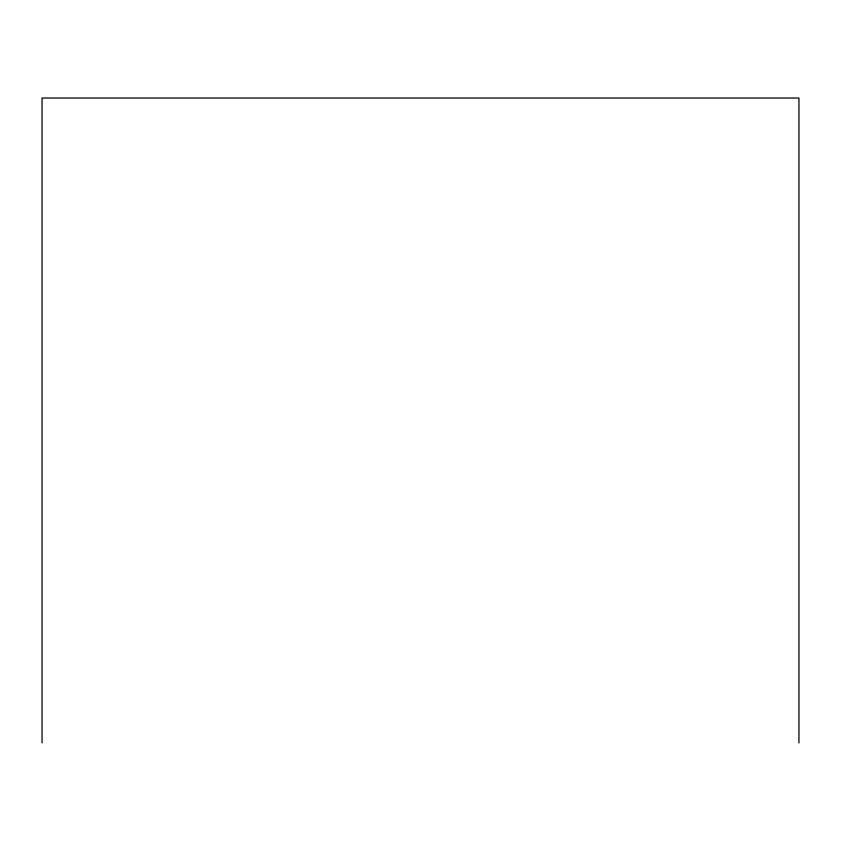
<?xml version="1.0" encoding="UTF-8"?>
<svg xmlns="http://www.w3.org/2000/svg" width="841" height="841" viewBox="0 0 841 841"><rect width="100%" height="100%" fill="white"/><g stroke="black" fill="none" stroke-linecap="round" stroke-linejoin="round"><path stroke-width="1.26" d="M798.95 742.971L798.95 98.029L42.05 98.029L42.05 742.971"/></g></svg>
